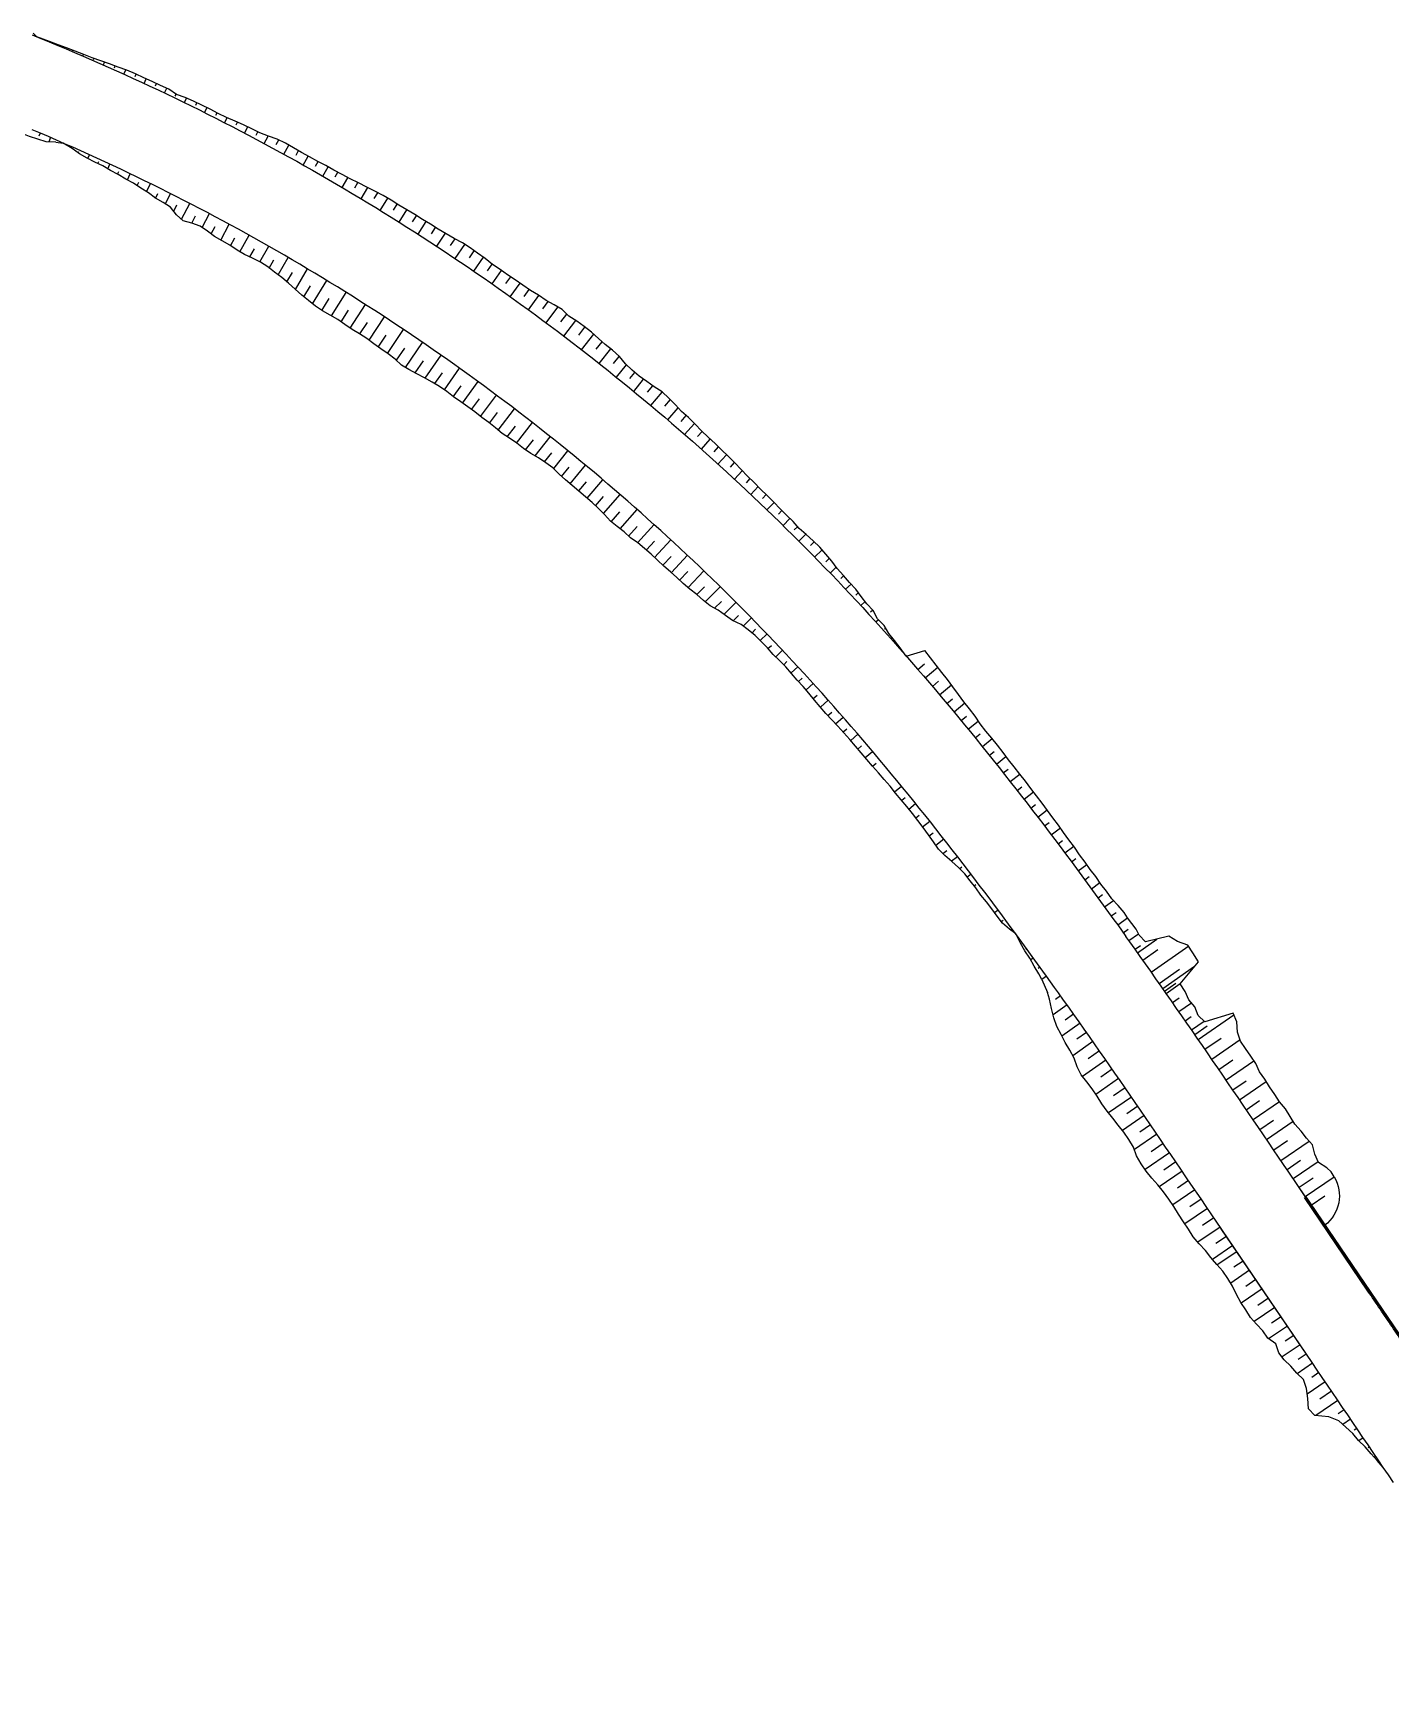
# Model space of a CAD drawing. Header units: metres. Extents: x 288738 to 324331, y 7399322 to 7465117.
# Drawn here: x 294971.1 to 295273.1, y 7462313.6 to 7462681.2 of the extents above; entities that cross this region are included whole.
import ezdxf

# ---------------------------------------------------------------- set-up
doc = ezdxf.new("R2010")
doc.units = ezdxf.units.M
doc.header["$LTSCALE"] = 10
for name, color, linetype in [('F-HZ-ATERRO-TALUDE', 110, 'Continuous'), ('F-HZ-MUROS', 210, 'Continuous'), ('F-HZ-PIANO-CORTE', 10, 'Continuous'), ('F-HZ-TALUDE', 2, 'Continuous')]:
    doc.layers.add(name, color=color, linetype=linetype)

msp = doc.modelspace()

# ---------------------------------------------------------------- linework, layer by layer
at = {"layer": 'F-HZ-ATERRO-TALUDE', "linetype": 'Continuous', "lineweight": -3}
for p, q in [((294972.691, 7462658.991), (294972.416, 7462658.342)), ((294974.99, 7462658.007), (294974.584, 7462657.065)), ((295167.914, 7462539.718), (295169.352, 7462540.963)), ((295169.534, 7462537.839), (295172.327, 7462540.236)), ((295171.147, 7462535.953), (295172.497, 7462537.103)), ((295172.753, 7462534.059), (295175.374, 7462536.273)), ((295174.351, 7462532.161), (295175.603, 7462533.21)), ((295175.944, 7462530.253), (295178.363, 7462532.265)), ((295177.53, 7462528.338), (295178.713, 7462529.314)), ((295179.108, 7462526.42), (295181.356, 7462528.262)), ((295180.681, 7462524.494), (295181.767, 7462525.378)), ((295182.248, 7462522.56), (295184.453, 7462524.34)), ((295183.807, 7462520.619), (295184.889, 7462521.486)), ((295185.361, 7462518.673), (295187.497, 7462520.374)), ((295186.909, 7462516.722), (295187.977, 7462517.566)), ((295188.451, 7462514.766), (295190.599, 7462516.452)), ((295189.987, 7462512.804), (295191.053, 7462513.636)), ((295191.516, 7462510.838), (295193.629, 7462512.476)), ((295193.041, 7462508.866), (295194.099, 7462509.682)), ((295194.559, 7462506.89), (295196.658, 7462508.498)), ((295196.07, 7462504.911), (295197.089, 7462505.686)), ((295197.577, 7462502.926), (295199.613, 7462504.467)), ((295199.078, 7462500.937), (295200.066, 7462501.681)), ((295200.574, 7462498.943), (295202.567, 7462500.435)), ((295202.063, 7462496.948), (295203.015, 7462497.656)), ((295203.548, 7462494.945), (295205.46, 7462496.36)), ((295205.029, 7462492.938), (295205.985, 7462493.642)), ((295206.505, 7462490.929), (295208.393, 7462492.313)), ((295207.976, 7462488.917), (295208.946, 7462489.625)), ((295209.442, 7462486.904), (295211.42, 7462488.34)), ((295210.896, 7462484.896), (295211.993, 7462485.688)), ((295212.352, 7462482.878), (295214.52, 7462484.438)), ((295213.588, 7462481.156), (295214.685, 7462481.948)), ((295214.835, 7462479.415), (295216.945, 7462480.923)), ((295190.646, 7462479.579), (295190.431, 7462479.421)), ((295192.122, 7462477.561), (295191.893, 7462477.394)), ((295216.227, 7462477.465), (295217.432, 7462478.322)), ((295216.774, 7462476.694), (295221.071, 7462479.748)), ((295217.949, 7462475.04), (295221.308, 7462477.42)), ((295219.818, 7462472.395), (295228.153, 7462478.273)), ((295193.594, 7462475.54), (295193.028, 7462475.129)), ((295195.06, 7462473.515), (295194.662, 7462473.227)), ((295222.389, 7462468.735), (295229.453, 7462473.687)), ((295196.523, 7462471.488), (295195.457, 7462470.721)), ((295221.594, 7462469.869), (295226.088, 7462473.025)), ((295222.77, 7462468.191), (295225.316, 7462469.974)), ((295223.152, 7462467.645), (295226.273, 7462469.828)), ((295199.638, 7462467.139), (295198.498, 7462466.326)), ((295224.552, 7462465.641), (295226.03, 7462466.672)), ((295201.088, 7462465.102), (295197.988, 7462462.9)), ((295202.533, 7462463.062), (295200.657, 7462461.735)), ((295225.965, 7462463.614), (295228.759, 7462465.558)), ((295227.368, 7462461.595), (295228.681, 7462462.505)), ((295230.263, 7462457.414), (295238.184, 7462462.883)), ((295203.976, 7462461.02), (295199.943, 7462458.177)), ((295205.415, 7462458.976), (295203.281, 7462457.477)), ((295228.762, 7462459.585), (295231.55, 7462461.515)), ((295229.486, 7462458.538), (295232.216, 7462460.424)), ((295206.851, 7462456.93), (295202.369, 7462453.791)), ((295208.284, 7462454.881), (295205.79, 7462453.14)), ((295231.769, 7462455.23), (295235.348, 7462457.694)), ((295233.263, 7462453.059), (295239.568, 7462457.392)), ((295209.713, 7462452.83), (295204.51, 7462449.208)), ((295234.852, 7462450.745), (295237.954, 7462452.872)), ((295236.445, 7462448.418), (295242.665, 7462452.676)), ((295212.564, 7462448.723), (295207.489, 7462445.208)), ((295211.14, 7462450.778), (295208.601, 7462449.015)), ((295237.946, 7462446.22), (295240.919, 7462448.252)), ((295239.463, 7462443.996), (295245.41, 7462448.054)), ((295215.406, 7462444.609), (295210.332, 7462441.112)), ((295213.987, 7462446.667), (295211.405, 7462444.883)), ((295240.958, 7462441.803), (295243.905, 7462443.811)), ((295218.239, 7462440.489), (295213.407, 7462437.173)), ((295216.824, 7462442.549), (295214.347, 7462440.847)), ((295242.454, 7462439.608), (295248.317, 7462443.599)), ((295221.065, 7462436.364), (295216.068, 7462432.946)), ((295219.653, 7462438.427), (295217.254, 7462436.783)), ((295243.953, 7462437.406), (295246.969, 7462439.457)), ((295245.459, 7462435.193), (295251.374, 7462439.214)), ((295222.476, 7462434.3), (295219.775, 7462432.456)), ((295247.052, 7462432.851), (295250.111, 7462434.929)), ((295248.65, 7462430.5), (295254.947, 7462434.777)), ((295223.885, 7462432.235), (295218.447, 7462428.526)), ((295225.294, 7462430.17), (295222.639, 7462428.361)), ((295250.012, 7462428.496), (295253.025, 7462430.543)), ((295251.388, 7462426.469), (295256.95, 7462430.247)), ((295226.7, 7462428.103), (295221.608, 7462424.637)), ((295228.107, 7462426.036), (295225.622, 7462424.346)), ((295252.698, 7462424.54), (295255.813, 7462426.655)), ((295254.075, 7462422.513), (295260.504, 7462426.879)), ((295229.513, 7462423.969), (295224.58, 7462420.616)), ((295230.918, 7462421.901), (295228.414, 7462420.2)), ((295255.381, 7462420.59), (295258.395, 7462422.637)), ((295232.323, 7462419.833), (295227.298, 7462416.42)), ((295235.132, 7462415.697), (295230.172, 7462412.329)), ((295233.727, 7462417.765), (295231.188, 7462416.041)), ((295237.941, 7462411.561), (295233.405, 7462408.48)), ((295236.537, 7462413.629), (295234.214, 7462412.052)), ((295238.856, 7462410.213), (295234.509, 7462407.261)), ((295240.261, 7462408.145), (295238.2, 7462406.745)), ((295241.666, 7462406.077), (295237.489, 7462403.24)), ((295243.07, 7462404.009), (295240.86, 7462402.508)), ((295244.475, 7462401.941), (295239.833, 7462398.788)), ((295245.879, 7462399.873), (295243.538, 7462398.282)), ((295247.284, 7462397.805), (295242.675, 7462394.674)), ((295250.093, 7462393.668), (295245.927, 7462390.839)), ((295248.688, 7462395.736), (295246.562, 7462394.292)), ((295252.902, 7462389.532), (295248.897, 7462386.812)), ((295251.498, 7462391.6), (295249.623, 7462390.327)), ((295255.711, 7462385.396), (295252.299, 7462383.075)), ((295254.307, 7462387.464), (295252.478, 7462386.221)), ((295258.521, 7462381.26), (295254.483, 7462378.507)), ((295257.116, 7462383.328), (295255.496, 7462382.225)), ((295259.925, 7462379.191), (295257.343, 7462377.428)), ((295261.33, 7462377.123), (295256.42, 7462373.762)), ((295262.734, 7462375.055), (295261.378, 7462374.124)), ((295264.139, 7462372.987), (295262.418, 7462371.802)), ((295265.544, 7462370.919), (295264.937, 7462370.5)), ((295266.948, 7462368.851), (295265.975, 7462368.176)), ((295268.353, 7462366.783), (295268.063, 7462366.581)), ((295269.758, 7462364.715), (295269.452, 7462364.501)), ((295271.162, 7462362.647), (295271.121, 7462362.618))]:
    msp.add_line(p, q, dxfattribs=at)
at = {"layer": 'F-HZ-MUROS', "linetype": 'Continuous', "lineweight": -3, "const_width": 0.5}
msp.add_lwpolyline([(295335.202, 7462313.892, -0.0201253), (295309.525, 7462343.867, -0.0033239), (295305.359, 7462349.219, -0.0030896), (295300.946, 7462355.042, -0.0026218), (295296.942, 7462360.451, -0.0023839), (295292.592, 7462366.453, -0.0019101), (295288.754, 7462371.845, -0.0016708), (295284.404, 7462378.05, -0.0011945), (295280.802, 7462383.251, -0.0009551), (295276.319, 7462389.785, -0.0004778), (295273.637, 7462393.718, -0.0002388), (295268.271, 7462401.611), (295254.114, 7462422.455)], format="xyb", dxfattribs=at)
at = {"layer": 'F-HZ-MUROS', "linetype": 'Continuous', "lineweight": -3}
msp.add_lwpolyline([(295334.982, 7462313.687, -0.0201253), (295309.289, 7462343.681, -0.0033239), (295305.121, 7462349.037, -0.0030896), (295300.705, 7462354.862, -0.0026218), (295296.7, 7462360.274, -0.0023839), (295292.348, 7462366.278, -0.0019101), (295288.509, 7462371.672, -0.0016708), (295284.158, 7462377.878, -0.0011945), (295280.555, 7462383.081, -0.0009551), (295276.072, 7462389.615, -0.0004778), (295273.389, 7462393.55, -0.0002388), (295268.023, 7462401.442), (295253.866, 7462422.287)], format="xyb", dxfattribs=at)
at = {"layer": 'F-HZ-PIANO-CORTE'}
for p, q in [((294972.958, 7462679.995), (294972.969, 7462680.022)), ((294975.292, 7462679.1), (294975.313, 7462679.152)), ((294977.576, 7462678.091), (294977.662, 7462678.295)), ((294979.939, 7462677.267), (294980, 7462677.41)), ((294982.176, 7462676.144), (294982.325, 7462676.493)), ((294984.561, 7462675.37), (294984.655, 7462675.587)), ((294986.747, 7462674.154), (294987.014, 7462674.76)), ((294989.198, 7462673.541), (294989.375, 7462673.938)), ((294991.292, 7462672.124), (294991.717, 7462673.064)), ((294993.795, 7462671.602), (294994.029, 7462672.113)), ((294995.825, 7462670.044), (294996.299, 7462671.065)), ((294998.327, 7462669.506), (294998.571, 7462670.023)), ((295000.338, 7462667.921), (295000.838, 7462668.97)), ((295002.745, 7462667.232), (295002.927, 7462667.61)), ((295004.794, 7462665.771), (295005.268, 7462666.742)), ((295007.293, 7462665.202), (295007.556, 7462665.733)), ((295009.263, 7462663.56), (295009.815, 7462664.663)), ((295011.762, 7462662.976), (295012.034, 7462663.513)), ((295013.711, 7462661.307), (295014.282, 7462662.419)), ((295016.251, 7462660.801), (295016.58, 7462661.436)), ((295018.127, 7462659.013), (295018.854, 7462660.397)), ((295020.713, 7462658.571), (295021.096, 7462659.292)), ((295022.515, 7462656.682), (295023.401, 7462658.329)), ((295025.214, 7462656.487), (295025.746, 7462657.465)), ((294979.079, 7462656.007), (294979.159, 7462656.188)), ((294981.133, 7462654.585), (294981.268, 7462654.888)), ((294983.293, 7462653.332), (294983.672, 7462654.168)), ((295026.862, 7462654.315), (295027.978, 7462656.342)), ((295029.593, 7462654.104), (295030.146, 7462655.099)), ((295031.211, 7462651.894), (295032.317, 7462653.859)), ((294985.522, 7462652.202), (294985.735, 7462652.664)), ((294987.738, 7462651.048), (294988.218, 7462652.076)), ((294989.92, 7462649.828), (294990.201, 7462650.422)), ((294992.08, 7462648.571), (294992.737, 7462649.942)), ((295033.944, 7462651.665), (295034.512, 7462652.663)), ((295035.534, 7462649.431), (295036.722, 7462651.493)), ((295038.302, 7462649.242), (295038.919, 7462650.3)), ((294994.24, 7462647.321), (294994.613, 7462648.089)), ((294996.341, 7462645.967), (294997.224, 7462647.765)), ((295039.832, 7462646.926), (295041.1, 7462649.079)), ((295042.654, 7462646.822), (295043.344, 7462647.98)), ((295044.091, 7462644.389), (295045.581, 7462646.863)), ((294998.351, 7462644.485), (294998.895, 7462645.578)), ((295000.529, 7462643.262), (295001.681, 7462645.547)), ((295002.395, 7462641.643), (295003.113, 7462643.05)), ((295004.118, 7462639.84), (295005.942, 7462643.374)), ((295047.009, 7462644.417), (295047.809, 7462645.728)), ((295048.327, 7462641.808), (295049.987, 7462644.505)), ((295051.281, 7462641.853), (295052.123, 7462643.205)), ((295006.403, 7462638.962), (295007.261, 7462640.603)), ((295008.699, 7462638.005), (295010.327, 7462641.082)), ((295012.836, 7462635.208), (295014.74, 7462638.718)), ((295052.545, 7462639.183), (295054.268, 7462641.922)), ((295055.524, 7462639.24), (295056.405, 7462640.625)), ((295056.735, 7462636.517), (295058.525, 7462639.301)), ((295010.735, 7462636.555), (295011.633, 7462638.232)), ((295014.999, 7462633.954), (295015.975, 7462635.733)), ((295017.098, 7462632.599), (295019.152, 7462636.296)), ((295059.737, 7462636.579), (295060.654, 7462637.99)), ((295060.897, 7462633.812), (295062.808, 7462636.721)), ((295063.972, 7462633.965), (295064.98, 7462635.483)), ((295019.329, 7462631.479), (295020.338, 7462633.274)), ((295021.57, 7462630.374), (295023.538, 7462633.831)), ((295025.627, 7462627.46), (295027.881, 7462631.328)), ((295065.024, 7462631.072), (295067.141, 7462634.228)), ((295068.147, 7462631.259), (295069.214, 7462632.833)), ((295069.131, 7462628.288), (295071.273, 7462631.415)), ((295023.647, 7462628.986), (295024.682, 7462630.784)), ((295027.581, 7462625.903), (295028.808, 7462627.984)), ((295029.449, 7462624.242), (295032.168, 7462628.801)), ((295072.187, 7462628.362), (295073.209, 7462629.837)), ((295073.203, 7462625.469), (295075.281, 7462628.44)), ((295031.328, 7462622.594), (295032.815, 7462625.057)), ((295033.283, 7462621.035), (295036.447, 7462626.219)), ((295076.291, 7462625.538), (295077.348, 7462627.034)), ((295077.256, 7462622.604), (295079.419, 7462625.634)), ((295080.367, 7462622.676), (295081.463, 7462624.194)), ((295035.311, 7462619.575), (295036.954, 7462622.237)), ((295037.483, 7462618.34), (295040.746, 7462623.565)), ((295041.676, 7462615.622), (295045.024, 7462620.861)), ((295081.276, 7462619.704), (295083.578, 7462622.862)), ((295084.479, 7462619.881), (295085.686, 7462621.52)), ((295085.25, 7462616.777), (295087.858, 7462620.283)), ((295039.61, 7462617.03), (295041.249, 7462619.624)), ((295043.81, 7462614.32), (295045.482, 7462616.907)), ((295045.875, 7462612.913), (295049.275, 7462618.114)), ((295088.514, 7462617.027), (295089.808, 7462618.749)), ((295089.189, 7462613.818), (295091.831, 7462617.299)), ((295047.881, 7462611.422), (295049.634, 7462614.073)), ((295049.946, 7462610.013), (295053.496, 7462615.324)), ((295092.509, 7462614.076), (295093.858, 7462615.837)), ((295093.121, 7462610.803), (295095.798, 7462614.26)), ((295051.949, 7462608.463), (295053.785, 7462611.179)), ((295053.915, 7462606.881), (295057.73, 7462612.46)), ((295058.294, 7462604.473), (295061.875, 7462609.596)), ((295096.373, 7462610.945), (295097.672, 7462612.606)), ((295097.02, 7462607.753), (295099.607, 7462611.027)), ((295100.205, 7462607.781), (295101.454, 7462609.346)), ((295056.094, 7462605.66), (295057.951, 7462608.346)), ((295060.487, 7462603.274), (295062.21, 7462605.711)), ((295062.589, 7462601.924), (295065.991, 7462606.686)), ((295100.862, 7462604.688), (295103.103, 7462607.469)), ((295103.853, 7462604.444), (295104.922, 7462605.757)), ((295064.551, 7462600.376), (295066.297, 7462602.795)), ((295066.609, 7462598.958), (295070.09, 7462603.726)), ((295104.704, 7462601.56), (295106.907, 7462604.24)), ((295107.782, 7462601.393), (295108.952, 7462602.802)), ((295068.654, 7462597.521), (295070.392, 7462599.875)), ((295070.629, 7462595.989), (295074.16, 7462600.723)), ((295108.507, 7462598.404), (295111.031, 7462601.414)), ((295111.631, 7462598.26), (295112.862, 7462599.713)), ((295072.614, 7462594.469), (295074.399, 7462596.837)), ((295074.568, 7462592.911), (295078.2, 7462597.676)), ((295078.669, 7462590.06), (295082.2, 7462594.596)), ((295112.281, 7462595.207), (295114.587, 7462597.904)), ((295115.275, 7462594.886), (295116.391, 7462596.179)), ((295116.031, 7462591.97), (295118.189, 7462594.445)), ((295076.585, 7462591.441), (295078.395, 7462593.791)), ((295080.661, 7462588.552), (295082.425, 7462590.795)), ((295082.785, 7462587.236), (295086.159, 7462591.479)), ((295118.918, 7462591.499), (295119.941, 7462592.661)), ((295119.753, 7462588.691), (295121.744, 7462590.93)), ((295084.879, 7462585.874), (295086.501, 7462587.892)), ((295086.904, 7462584.416), (295090.081, 7462588.328)), ((295122.579, 7462588.121), (295123.553, 7462589.205)), ((295123.45, 7462585.372), (295125.351, 7462587.468)), ((295088.665, 7462582.643), (295090.346, 7462584.691)), ((295090.549, 7462581.001), (295093.975, 7462585.131)), ((295126.209, 7462584.707), (295127.133, 7462585.715)), ((295127.11, 7462582.02), (295128.834, 7462583.883)), ((295092.47, 7462579.4), (295094.193, 7462581.457)), ((295094.381, 7462577.788), (295097.849, 7462581.884)), ((295129.779, 7462581.234), (295130.627, 7462582.141)), ((295130.743, 7462578.626), (295132.386, 7462580.368)), ((295096.234, 7462576.111), (295098.004, 7462578.179)), ((295098.017, 7462574.359), (295101.686, 7462578.601)), ((295133.345, 7462577.753), (295134.143, 7462578.59)), ((295134.346, 7462575.196), (295135.935, 7462576.848)), ((295099.717, 7462572.531), (295101.649, 7462574.742)), ((295101.683, 7462570.986), (295105.479, 7462575.286)), ((295136.901, 7462574.257), (295137.669, 7462575.047)), ((295137.915, 7462571.728), (295139.451, 7462573.293)), ((295103.572, 7462569.353), (295105.47, 7462571.481)), ((295105.584, 7462567.88), (295109.238, 7462571.933)), ((295140.419, 7462570.724), (295141.152, 7462571.464)), ((295141.446, 7462568.233), (295142.991, 7462569.778)), ((295107.514, 7462566.291), (295109.311, 7462568.264)), ((295109.352, 7462564.597), (295112.972, 7462568.531)), ((295113.074, 7462561.259), (295116.673, 7462565.091)), ((295144.02, 7462567.285), (295144.842, 7462568.098)), ((295144.943, 7462564.7), (295146.59, 7462566.314)), ((295111.198, 7462562.912), (295113.013, 7462564.864)), ((295114.918, 7462559.572), (295116.714, 7462561.464)), ((295116.788, 7462557.914), (295120.336, 7462561.614)), ((295147.456, 7462563.676), (295148.234, 7462564.431)), ((295148.397, 7462561.144), (295149.762, 7462562.457)), ((295118.75, 7462556.365), (295120.448, 7462558.118)), ((295120.63, 7462554.718), (295123.951, 7462558.11)), ((295150.748, 7462559.95), (295151.38, 7462560.552)), ((295151.829, 7462557.54), (295153.051, 7462558.693)), ((295122.691, 7462553.327), (295124.2, 7462554.854)), ((295124.775, 7462551.961), (295127.456, 7462554.645)), ((295154.097, 7462556.258), (295154.665, 7462556.788)), ((295155.218, 7462553.913), (295156.161, 7462554.785)), ((295126.825, 7462550.534), (295128.014, 7462551.712)), ((295129.03, 7462549.37), (295130.882, 7462551.188)), ((295157.362, 7462552.499), (295157.818, 7462552.917)), ((295158.552, 7462550.279), (295159.121, 7462550.797)), ((295131.016, 7462547.854), (295131.817, 7462548.632)), ((295132.831, 7462546.139), (295134.36, 7462547.609)), ((295160.475, 7462548.672), (295160.733, 7462548.904)), ((295161.865, 7462546.6), (295162.155, 7462546.858)), ((295134.568, 7462544.341), (295135.332, 7462545.068)), ((295136.302, 7462542.54), (295137.82, 7462543.971)), ((295163.623, 7462544.823), (295163.722, 7462544.911)), ((295138.063, 7462540.766), (295138.798, 7462541.452)), ((295139.753, 7462538.924), (295141.243, 7462540.301)), ((295141.375, 7462537.022), (295142.156, 7462537.737)), ((295143.037, 7462535.155), (295144.629, 7462536.598)), ((295144.646, 7462533.242), (295145.477, 7462533.989)), ((295146.228, 7462531.307), (295147.981, 7462532.867)), ((295147.903, 7462529.451), (295148.773, 7462530.219)), ((295149.606, 7462527.621), (295151.301, 7462529.103)), ((295151.321, 7462525.802), (295152.133, 7462526.506)), ((295152.96, 7462523.915), (295154.585, 7462525.311)), ((295154.573, 7462522.006), (295155.394, 7462522.705)), ((295156.187, 7462520.097), (295157.839, 7462521.493)), ((295157.798, 7462518.186), (295158.626, 7462518.879)), ((295162.716, 7462512.524), (295164.251, 7462513.78)), ((295164.316, 7462510.603), (295165.075, 7462511.22)), ((295165.884, 7462508.657), (295167.411, 7462509.887)), ((295167.436, 7462506.697), (295168.209, 7462507.315)), ((295168.963, 7462504.717), (295170.544, 7462505.973)), ((295170.453, 7462502.71), (295171.276, 7462503.359)), ((295171.891, 7462500.665), (295173.647, 7462502.041)), ((295173.49, 7462498.758), (295174.336, 7462499.417)), ((295175.342, 7462497.081), (295176.694, 7462498.126)), ((295177.218, 7462495.431), (295177.706, 7462495.806)), ((295178.87, 7462493.558), (295179.711, 7462494.201)), ((295180.421, 7462491.598), (295180.824, 7462491.904)), ((295184.957, 7462485.637), (295185.736, 7462486.218)), ((295186.463, 7462483.642), (295186.846, 7462483.927))]:
    msp.add_line(p, q, dxfattribs=at)
at = {"layer": 'F-HZ-TALUDE', "linetype": 'Continuous', "lineweight": -3}
for p, q in [((295254.073, 7462422.517), (295251.513, 7462426.286)), ((295254.485, 7462387.202), (295235.381, 7462415.33))]:
    msp.add_line(p, q, dxfattribs=at)
at = {"layer": 'F-HZ-TALUDE', "linetype": 'Continuous', "lineweight": -3, "flags": 128}
for points in [[(294970.935, 7462680.812), (294972.824, 7462680.05), (294974.711, 7462679.279), (294976.595, 7462678.501), (294978.475, 7462677.716), (294980.353, 7462676.923), (294982.227, 7462676.122), (294984.098, 7462675.314), (294985.966, 7462674.499), (294987.83, 7462673.676), (294989.691, 7462672.845), (294991.549, 7462672.008), (294993.404, 7462671.162), (294995.255, 7462670.31), (294997.102, 7462669.45), (294998.946, 7462668.582), (295000.787, 7462667.707), (295002.624, 7462666.825), (295004.458, 7462665.936), (295006.288, 7462665.039), (295008.114, 7462664.135), (295009.937, 7462663.223), (295011.756, 7462662.305), (295013.572, 7462661.379), (295015.384, 7462660.445), (295017.192, 7462659.505), (295018.996, 7462658.557), (295020.796, 7462657.602), (295022.593, 7462656.64), (295024.386, 7462655.671), (295026.175, 7462654.694), (295027.959, 7462653.711), (295029.74, 7462652.72), (295031.517, 7462651.722), (295033.29, 7462650.717), (295035.059, 7462649.705), (295036.824, 7462648.686), (295038.585, 7462647.66), (295040.342, 7462646.627), (295042.094, 7462645.586), (295043.843, 7462644.539), (295045.587, 7462643.485), (295047.327, 7462642.424), (295049.062, 7462641.356), (295050.794, 7462640.281), (295052.521, 7462639.199), (295054.244, 7462638.11), (295055.962, 7462637.014), (295057.676, 7462635.911), (295059.385, 7462634.802), (295061.091, 7462633.686), (295062.791, 7462632.563), (295064.487, 7462631.433), (295066.179, 7462630.296), (295067.866, 7462629.152), (295069.548, 7462628.002), (295071.226, 7462626.845), (295072.899, 7462625.682), (295074.568, 7462624.512), (295076.232, 7462623.335), (295077.891, 7462622.151), (295079.545, 7462620.961), (295081.195, 7462619.764), (295082.839, 7462618.561), (295084.479, 7462617.351), (295086.114, 7462616.134), (295087.745, 7462614.911), (295089.37, 7462613.681), (295090.99, 7462612.445), (295092.606, 7462611.203), (295094.216, 7462609.954), (295095.821, 7462608.698), (295097.422, 7462607.437), (295099.017, 7462606.168), (295100.607, 7462604.894), (295102.192, 7462603.613), (295103.772, 7462602.326), (295105.347, 7462601.032), (295106.917, 7462599.732), (295108.481, 7462598.426), (295110.041, 7462597.114), (295111.594, 7462595.795), (295113.143, 7462594.47), (295114.686, 7462593.139), (295116.224, 7462591.802), (295117.757, 7462590.459), (295119.284, 7462589.109), (295120.806, 7462587.754), (295122.323, 7462586.392), (295123.834, 7462585.024), (295125.339, 7462583.651), (295126.839, 7462582.271), (295128.333, 7462580.885), (295129.822, 7462579.494), (295131.306, 7462578.096), (295132.783, 7462576.693), (295134.255, 7462575.283), (295135.722, 7462573.868), (295137.182, 7462572.447), (295138.637, 7462571.02), (295140.087, 7462569.587), (295141.53, 7462568.148), (295142.968, 7462566.704), (295144.4, 7462565.254), (295145.826, 7462563.798), (295147.247, 7462562.337), (295148.661, 7462560.869), (295150.07, 7462559.397), (295151.473, 7462557.918), (295152.869, 7462556.435), (295154.259, 7462554.947), (295155.643, 7462553.454), (295157.021, 7462551.956), (295158.394, 7462550.453), (295159.76, 7462548.946), (295161.121, 7462547.434), (295162.475, 7462545.917), (295163.824, 7462544.395), (295165.168, 7462542.869), (295166.506, 7462541.339), (295167.839, 7462539.805), (295169.166, 7462538.267), (295170.488, 7462536.725), (295171.805, 7462535.179), (295173.117, 7462533.629), (295174.423, 7462532.075), (295175.724, 7462530.518), (295177.02, 7462528.957), (295178.311, 7462527.392), (295179.597, 7462525.823), (295180.878, 7462524.251), (295182.154, 7462522.676), (295183.425, 7462521.097), (295184.691, 7462519.515), (295185.952, 7462517.929), (295187.21, 7462516.341), (295188.463, 7462514.751), (295189.711, 7462513.157), (295190.956, 7462511.561), (295192.196, 7462509.961), (295193.432, 7462508.359), (295194.663, 7462506.755), (295195.891, 7462505.147), (295197.114, 7462503.538), (295198.333, 7462501.926), (295199.549, 7462500.311), (295200.761, 7462498.694), (295201.968, 7462497.075), (295203.172, 7462495.454), (295204.372, 7462493.83), (295205.569, 7462492.205), (295206.763, 7462490.577), (295207.953, 7462488.949), (295209.141, 7462487.318), (295210.325, 7462485.686), (295211.507, 7462484.052), (295212.352, 7462482.878)], [(295165.317, 7462542.698), (295164.003, 7462544.553), (295162.745, 7462546.156), (295161.434, 7462547.715), (295160.379, 7462549.505), (295158.957, 7462550.965), (295157.934, 7462552.792), (295156.539, 7462554.281), (295155.307, 7462555.922), (295154.083, 7462557.573), (295152.698, 7462559.076), (295151.335, 7462560.602), (295149.988, 7462562.143), (295148.78, 7462563.82), (295147.414, 7462565.348), (295146.083, 7462566.909), (295144.605, 7462568.326), (295143.083, 7462569.7), (295141.524, 7462571.035), (295140.179, 7462572.586), (295138.711, 7462574.012), (295137.258, 7462575.454), (295135.848, 7462576.94), (295134.376, 7462578.363), (295132.912, 7462579.794), (295131.524, 7462581.307), (295130.024, 7462582.701), (295128.57, 7462584.146), (295127.183, 7462585.664), (295125.729, 7462587.111), (295124.239, 7462588.518), (295122.788, 7462589.97), (295121.279, 7462591.358), (295119.809, 7462592.79), (295118.371, 7462594.261), (295116.922, 7462595.721), (295115.367, 7462597.059), (295113.965, 7462598.577), (295112.528, 7462600.056), (295111.005, 7462601.437), (295109.278, 7462602.572), (295107.593, 7462603.755), (295105.913, 7462604.942), (295104.329, 7462606.246), (295102.868, 7462607.703), (295101.51, 7462609.292), (295100.018, 7462610.716), (295098.38, 7462611.957), (295096.861, 7462613.35), (295095.298, 7462614.689), (295093.69, 7462615.97), (295092.025, 7462617.176), (295090.284, 7462618.282), (295088.804, 7462619.734), (295087.015, 7462620.773), (295085.211, 7462621.788), (295083.493, 7462622.918), (295081.739, 7462623.997), (295080.068, 7462625.19), (295078.374, 7462626.35), (295076.666, 7462627.49), (295074.973, 7462628.652), (295073.265, 7462629.789), (295071.696, 7462631.131), (295069.992, 7462632.276), (295068.322, 7462633.472), (295066.593, 7462634.58), (295064.797, 7462635.586), (295063.01, 7462636.605), (295061.228, 7462637.629), (295059.492, 7462638.722), (295057.731, 7462639.776), (295056.004, 7462640.882), (295054.244, 7462641.937), (295052.481, 7462642.986), (295050.73, 7462644.053), (295048.977, 7462645.118), (295047.156, 7462646.069), (295045.32, 7462646.995), (295043.483, 7462647.915), (295041.618, 7462648.787), (295039.834, 7462649.793), (295038.043, 7462650.786), (295036.237, 7462651.753), (295034.425, 7462652.709), (295032.624, 7462653.684), (295030.845, 7462654.696), (295029.071, 7462655.718), (295027.293, 7462656.733), (295025.439, 7462657.61), (295023.484, 7462658.296), (295021.569, 7462659.052), (295019.746, 7462659.978), (295017.894, 7462660.848), (295016.025, 7462661.684), (295014.137, 7462662.48), (295012.298, 7462663.372), (295010.495, 7462664.332), (295008.657, 7462665.226), (295006.801, 7462666.08), (295004.924, 7462666.891), (295002.984, 7462667.57), (295001.292, 7462668.764), (294999.432, 7462669.609), (294997.591, 7462670.495), (294995.722, 7462671.32), (294993.873, 7462672.187), (294991.982, 7462672.962), (294990.072, 7462673.694), (294988.139, 7462674.371), (294986.203, 7462675.04), (294984.275, 7462675.722), (294982.377, 7462676.473), (294980.481, 7462677.224), (294978.579, 7462677.961), (294976.661, 7462678.659), (294974.744, 7462679.36), (294971.972, 7462680.394)], [(294976.151, 7462657.014), (294974.05, 7462657.082), (294972.18, 7462657.681), (294970.303, 7462658.259), (294968.496, 7462659.003), (294966.625, 7462659.588), (294964.758, 7462660.181), (294962.903, 7462660.802), (294961.065, 7462661.462), (294959.47, 7462662.737), (294957.831, 7462663.916), (294955.39, 7462665.951)], [(295196.523, 7462471.488), (295195.692, 7462472.644), (295194.528, 7462474.249), (295193.365, 7462475.855), (295192.199, 7462477.457), (295191.029, 7462479.056), (295189.859, 7462480.655), (295188.682, 7462482.248), (295187.505, 7462483.84), (295186.325, 7462485.429), (295185.14, 7462487.014), (295183.956, 7462488.599), (295182.765, 7462490.178), (295181.572, 7462491.755), (295180.377, 7462493.331), (295179.175, 7462494.9), (295177.974, 7462496.469), (295176.767, 7462498.032), (295175.556, 7462499.593), (295174.345, 7462501.153), (295173.125, 7462502.704), (295171.905, 7462504.256), (295170.68, 7462505.803), (295169.45, 7462507.345), (295168.22, 7462508.887), (295166.981, 7462510.42), (295165.74, 7462511.952), (295164.497, 7462513.481), (295163.245, 7462515.003), (295161.994, 7462516.524), (295160.735, 7462518.038), (295159.472, 7462519.549), (295158.208, 7462521.058), (295156.934, 7462522.558), (295155.66, 7462524.058), (295154.38, 7462525.551), (295153.094, 7462527.039), (295151.808, 7462528.526), (295150.51, 7462530.002), (295149.212, 7462531.478), (295147.908, 7462532.948), (295146.598, 7462534.411), (295145.287, 7462535.874), (295143.966, 7462537.327), (295142.642, 7462538.776), (295141.315, 7462540.223), (295139.978, 7462541.659), (295138.642, 7462543.095), (295137.3, 7462544.525), (295135.951, 7462545.947), (295134.596, 7462547.363), (295133.236, 7462548.774), (295131.87, 7462550.18), (295130.498, 7462551.58), (295129.121, 7462552.974), (295127.738, 7462554.363), (295126.35, 7462555.747), (295124.956, 7462557.125), (295123.557, 7462558.497), (295122.152, 7462559.864), (295120.741, 7462561.225), (295119.326, 7462562.581), (295117.905, 7462563.93), (295116.478, 7462565.275), (295115.046, 7462566.613), (295113.609, 7462567.946), (295112.166, 7462569.272), (295110.719, 7462570.594), (295109.265, 7462571.909), (295107.807, 7462573.218), (295106.344, 7462574.522), (295104.875, 7462575.82), (295103.401, 7462577.112), (295101.922, 7462578.398), (295100.437, 7462579.678), (295098.948, 7462580.952), (295097.454, 7462582.22), (295095.954, 7462583.482), (295094.449, 7462584.738), (295092.94, 7462585.988), (295091.425, 7462587.233), (295089.906, 7462588.471), (295088.381, 7462589.702), (295086.852, 7462590.928), (295085.318, 7462592.148), (295083.779, 7462593.362), (295082.235, 7462594.569), (295080.686, 7462595.77), (295079.132, 7462596.965), (295077.574, 7462598.154), (295076.011, 7462599.336), (295074.443, 7462600.513), (295072.871, 7462601.683), (295071.293, 7462602.846), (295069.712, 7462604.004), (295068.125, 7462605.155), (295066.534, 7462606.299), (295064.939, 7462607.438), (295063.338, 7462608.569), (295061.734, 7462609.695), (295060.125, 7462610.814), (295058.511, 7462611.927), (295056.893, 7462613.033), (295055.271, 7462614.132), (295053.644, 7462615.226), (295052.013, 7462616.312), (295050.377, 7462617.392), (295048.737, 7462618.466), (295047.093, 7462619.533), (295045.445, 7462620.593), (295043.792, 7462621.647), (295042.135, 7462622.694), (295040.474, 7462623.735), (295038.809, 7462624.769), (295037.14, 7462625.796), (295035.467, 7462626.817), (295033.789, 7462627.831), (295032.108, 7462628.838), (295030.422, 7462629.838), (295028.733, 7462630.832), (295027.039, 7462631.819), (295025.342, 7462632.799), (295023.641, 7462633.772), (295021.936, 7462634.739), (295020.227, 7462635.698), (295018.514, 7462636.651), (295016.797, 7462637.597), (295015.077, 7462638.536), (295013.353, 7462639.468), (295011.625, 7462640.394), (295009.893, 7462641.312), (295008.158, 7462642.223), (295006.419, 7462643.128), (295004.677, 7462644.025), (295002.931, 7462644.916), (295001.182, 7462645.8), (294999.428, 7462646.676), (294997.672, 7462647.546), (294995.912, 7462648.408), (294994.148, 7462649.264), (294992.382, 7462650.112), (294990.611, 7462650.953), (294988.838, 7462651.788), (294987.061, 7462652.615), (294985.281, 7462653.435), (294983.497, 7462654.248), (294981.71, 7462655.053), (294979.92, 7462655.852), (294978.127, 7462656.644), (294976.331, 7462657.428), (294974.532, 7462658.205), (294972.729, 7462658.975), (294970.924, 7462659.737)], [(295188.319, 7462481.98), (295186.75, 7462483.28), (295185.519, 7462484.829), (295184.389, 7462486.453), (295183.208, 7462488.037), (295181.896, 7462489.523), (295180.78, 7462491.155), (295179.538, 7462492.692), (295178.333, 7462494.255), (295176.968, 7462495.695), (295175.433, 7462497.001), (295173.924, 7462498.325), (295172.521, 7462499.728), (295171.42, 7462501.365), (295170.269, 7462502.964), (295169.095, 7462504.544), (295167.904, 7462506.11), (295166.678, 7462507.648), (295165.462, 7462509.193), (295164.222, 7462510.719), (295162.962, 7462512.226), (295161.712, 7462513.742), (295160.435, 7462515.234), (295159.132, 7462516.704), (295157.818, 7462518.163), (295156.545, 7462519.656), (295155.31, 7462521.18), (295154.004, 7462522.643), (295152.76, 7462524.158), (295151.476, 7462525.638), (295150.128, 7462527.062), (295148.791, 7462528.493), (295147.459, 7462529.929), (295146.156, 7462531.388), (295144.917, 7462532.904), (295143.69, 7462534.432), (295142.379, 7462535.883), (295141.086, 7462537.35), (295139.824, 7462538.845), (295138.514, 7462540.297), (295137.159, 7462541.705), (295135.759, 7462543.069), (295134.425, 7462544.493), (295133.07, 7462545.898), (295131.699, 7462547.286), (295130.19, 7462548.54), (295128.579, 7462549.692), (295126.713, 7462550.587), (295125.095, 7462551.722), (295123.523, 7462552.899), (295121.713, 7462553.831), (295120.206, 7462555.067), (295118.756, 7462556.36), (295117.215, 7462557.556), (295115.725, 7462558.805), (295114.319, 7462560.14), (295112.876, 7462561.437), (295111.419, 7462562.717), (295109.967, 7462564.002), (295108.574, 7462565.351), (295107.123, 7462566.637), (295105.615, 7462567.859), (295103.995, 7462568.955), (295102.583, 7462570.283), (295101.054, 7462571.478), (295099.53, 7462572.678), (295098.235, 7462574.14), (295096.866, 7462575.519), (295095.45, 7462576.847), (295093.995, 7462578.128), (295092.506, 7462579.37), (295091.018, 7462580.611), (295089.527, 7462581.851), (295088.098, 7462583.165), (295086.748, 7462584.579), (295085.149, 7462585.686), (295083.553, 7462586.796), (295081.852, 7462587.771), (295080.226, 7462588.837), (295078.704, 7462590.036), (295077.091, 7462591.115), (295075.458, 7462592.169), (295073.97, 7462593.41), (295072.444, 7462594.602), (295070.9, 7462595.77), (295069.395, 7462596.991), (295067.819, 7462598.118), (295066.229, 7462599.223), (295064.627, 7462600.313), (295063.129, 7462601.547), (295061.542, 7462602.656), (295059.865, 7462603.638), (295058.143, 7462604.553), (295056.433, 7462605.484), (295054.704, 7462606.382), (295053.069, 7462607.415), (295051.64, 7462608.752), (295050.092, 7462609.917), (295048.477, 7462610.982), (295046.919, 7462612.133), (295045.366, 7462613.294), (295043.75, 7462614.359), (295042.084, 7462615.346), (295040.481, 7462616.432), (295038.884, 7462617.528), (295037.209, 7462618.499), (295035.512, 7462619.435), (295033.92, 7462620.54), (295032.382, 7462621.736), (295030.865, 7462622.97), (295029.396, 7462624.29), (295027.926, 7462625.613), (295026.419, 7462626.879), (295024.844, 7462628.035), (295023.306, 7462629.256), (295021.675, 7462630.32), (295019.945, 7462631.21), (295018.155, 7462631.992), (295016.47, 7462632.959), (295014.853, 7462634.052), (295013.165, 7462635.016), (295011.485, 7462635.998), (295009.907, 7462637.17), (295008.295, 7462638.284), (295006.447, 7462638.95), (295004.522, 7462639.462), (295003.045, 7462640.841), (295001.703, 7462642.497), (295000.06, 7462643.568), (294998.341, 7462644.491), (294996.766, 7462645.707), (294995.094, 7462646.73), (294993.469, 7462647.855), (294991.731, 7462648.751), (294990.046, 7462649.758), (294988.333, 7462650.709), (294986.628, 7462651.68), (294984.859, 7462652.514), (294983.123, 7462653.422), (294981.409, 7462654.382), (294979.796, 7462655.571), (294977.8, 7462656.786)], [(295214.52, 7462484.438), (295213.756, 7462485.675), (295212.466, 7462487.235), (295211.064, 7462488.715), (295209.894, 7462490.364), (295208.638, 7462491.951), (295207.502, 7462493.626), (295206.258, 7462495.222), (295205.095, 7462496.879), (295203.869, 7462498.491), (295202.759, 7462500.189), (295201.513, 7462501.786), (295200.329, 7462503.431), (295199.175, 7462505.1), (295197.924, 7462506.696), (295196.76, 7462508.36), (295195.546, 7462509.986), (295194.316, 7462511.6), (295193.063, 7462513.198), (295191.85, 7462514.828), (295190.61, 7462516.437), (295189.35, 7462518.032), (295188.075, 7462519.615), (295186.844, 7462521.234), (295185.592, 7462522.837), (295184.362, 7462524.46), (295183.047, 7462526.014), (295181.797, 7462527.621), (295180.638, 7462529.305), (295179.411, 7462530.934), (295178.149, 7462532.537), (295176.921, 7462534.168), (295175.713, 7462535.819), (295174.488, 7462537.456), (295173.208, 7462539.048), (295171.987, 7462540.694), (295170.719, 7462542.299), (295169.453, 7462543.909)], [(295195.457, 7462470.721), (295194.818, 7462472.013), (295193.796, 7462473.719), (295192.841, 7462475.474), (295191.729, 7462477.115), (295190.73, 7462478.837), (295189.664, 7462480.92)], [(295260.52, 7462426.854), (295259.829, 7462427.948), (295258.844, 7462428.847), (295257.042, 7462430.042), (295256.213, 7462431.896), (295255.695, 7462433.962), (295254.327, 7462435.452), (295253.131, 7462437.059), (295251.777, 7462438.56), (295250.725, 7462440.268), (295249.695, 7462441.991), (295248.371, 7462443.516), (295247.272, 7462445.195), (295246.151, 7462446.859), (295245.092, 7462448.567), (295243.927, 7462450.203), (295243.098, 7462452.07), (295241.928, 7462453.706), (295240.805, 7462455.375), (295239.69, 7462457.05), (295238.991, 7462459.012), (295238.858, 7462461.367), (295238.024, 7462463.241), (295231.731, 7462461.34), (295230.257, 7462462.767), (295229.479, 7462464.677), (295228.201, 7462466.241), (295227.326, 7462468.087), (295226.235, 7462469.783), (295230.299, 7462474.714), (295229.07, 7462476.661), (295227.962, 7462478.405), (295225.62, 7462479.231), (295223.722, 7462480.367), (295218.524, 7462479.153), (295217.101, 7462480.618), (295216.431, 7462481.93)], [(295254.114, 7462422.455), (295250.389, 7462427.94), (295249.265, 7462429.595), (295248.141, 7462431.25), (295247.016, 7462432.905), (295245.89, 7462434.56), (295244.764, 7462436.215), (295243.637, 7462437.87), (295242.51, 7462439.526), (295241.382, 7462441.181), (295240.253, 7462442.837), (295239.124, 7462444.493), (295237.994, 7462446.149), (295236.864, 7462447.805), (295235.731, 7462449.461), (295234.597, 7462451.116), (295233.462, 7462452.77), (295232.324, 7462454.424), (295231.185, 7462456.078), (295230.045, 7462457.731), (295228.902, 7462459.383), (295227.758, 7462461.034), (295226.611, 7462462.684), (295225.463, 7462464.334), (295224.313, 7462465.983), (295223.161, 7462467.632), (295222.008, 7462469.28), (295220.852, 7462470.926), (295219.693, 7462472.572), (295218.532, 7462474.216), (295217.368, 7462475.859), (295216.201, 7462477.5), (295215.032, 7462479.14), (295214.186, 7462480.323)], [(295272.555, 7462360.57), (295271.387, 7462362.218), (295270.095, 7462363.779), (295268.744, 7462365.297), (295267.386, 7462366.809), (295265.91, 7462368.24), (295264.63, 7462369.806), (295263.111, 7462371.205), (295261.532, 7462372.565), (295259.318, 7462373.487), (295256.188, 7462373.784), (295254.793, 7462375.27), (295254.606, 7462377.578), (295254.311, 7462379.809), (295253.653, 7462381.789), (295252.165, 7462383.202), (295250.886, 7462384.756), (295249.391, 7462386.162), (295248.178, 7462387.756), (295247.525, 7462389.731), (295245.763, 7462390.952), (295244.658, 7462392.619), (295243.237, 7462394.071), (295241.857, 7462395.552), (295240.852, 7462397.286), (295239.729, 7462398.942), (295238.786, 7462400.719), (295237.92, 7462402.549), (295236.861, 7462404.247), (295235.762, 7462405.918), (295234.381, 7462407.398), (295233.405, 7462408.48), (295233.086, 7462408.936), (295231.857, 7462410.519), (295230.463, 7462411.99), (295229.152, 7462413.517), (295228.086, 7462415.21), (295226.994, 7462416.886), (295225.879, 7462418.544), (295224.832, 7462420.247), (295223.705, 7462421.895), (295222.509, 7462423.496), (295221.27, 7462425.066), (295219.956, 7462426.584), (295218.716, 7462428.151), (295217.552, 7462429.768), (295216.568, 7462431.509), (295215.89, 7462433.456), (295214.845, 7462435.153), (295213.712, 7462436.788), (295212.473, 7462438.35), (295211.27, 7462439.935), (295210.029, 7462441.493), (295208.834, 7462443.082), (295207.788, 7462444.772), (295206.665, 7462446.408), (295205.512, 7462448.023), (295204.227, 7462449.544), (295203.321, 7462451.329), (295202.649, 7462453.277), (295201.695, 7462455.028), (295200.701, 7462456.751), (295199.764, 7462458.513), (295198.825, 7462460.274), (295198.167, 7462462.234), (295197.62, 7462464.274), (295197.173, 7462466.388), (295196.764, 7462467.853)], [(295273.703, 7462358.907), (295272.567, 7462360.579), (295271.432, 7462362.25), (295270.298, 7462363.92), (295269.164, 7462365.589), (295268.031, 7462367.258), (295266.898, 7462368.925), (295265.767, 7462370.591), (295264.635, 7462372.256), (295263.505, 7462373.921), (295262.375, 7462375.584), (295261.246, 7462377.246), (295260.118, 7462378.908), (295258.99, 7462380.569), (295257.863, 7462382.228), (295256.736, 7462383.887), (295255.61, 7462385.545), (295234.258, 7462416.985), (295233.134, 7462418.639), (295232.01, 7462420.293), (295230.887, 7462421.946), (295228.641, 7462425.252), (295227.517, 7462426.903), (295226.394, 7462428.554), (295225.27, 7462430.204), (295224.146, 7462431.853), (295223.021, 7462433.501), (295221.896, 7462435.149), (295220.77, 7462436.795), (295219.644, 7462438.441), (295218.516, 7462440.085), (295217.388, 7462441.727), (295216.26, 7462443.37), (295215.129, 7462445.01), (295213.999, 7462446.649), (295212.867, 7462448.286), (295211.733, 7462449.922), (295210.599, 7462451.558), (295209.462, 7462453.19), (295208.325, 7462454.822), (295207.186, 7462456.452), (295206.044, 7462458.079), (295204.903, 7462459.706), (295203.757, 7462461.33), (295202.611, 7462462.952), (295201.464, 7462464.573), (295200.313, 7462466.191), (295199.162, 7462467.808), (295198.328, 7462468.973)]]:
    msp.add_lwpolyline(points, dxfattribs=at)
at = {"layer": 'F-HZ-TALUDE'}
for points in [[(294971.972, 7462680.394), (294971.108, 7462681.244)], [(294976.151, 7462657.014), (294977.8, 7462656.786)], [(295165.317, 7462542.698), (295169.453, 7462543.909)], [(295216.431, 7462481.93), (295214.52, 7462484.438)], [(295189.664, 7462480.92), (295188.319, 7462481.98)], [(295212.352, 7462482.878), (295214.186, 7462480.323)], [(295195.457, 7462470.721), (295196.764, 7462467.853)], [(295198.328, 7462468.973), (295196.523, 7462471.488)]]:
    msp.add_lwpolyline(points, dxfattribs=at)
msp.add_lwpolyline([(295260.52, 7462426.854, -0.3774043), (295258.438, 7462416.089, 0.0125084)], format="xyb", dxfattribs=at)

doc.saveas('drawing.dxf')
